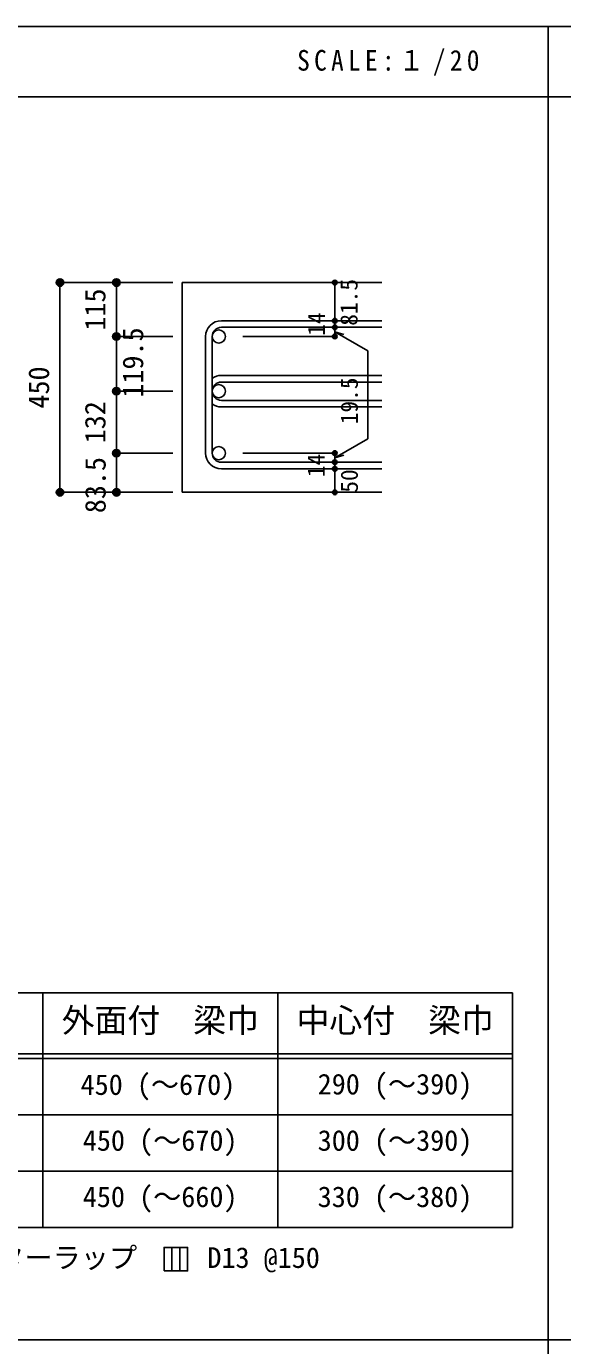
# Model space of a CAD drawing. Units: millimetres at full size, sheet at 1:20. Extents: x -3982 to 3969, y -2797 to 2801.
# Drawn here: x -1860 to -719, y -10 to 2801 of the extents above; entities that cross this region are included whole.
import ezdxf
from ezdxf.enums import TextEntityAlignment as Align

# ---------------------------------------------------------------- set-up
doc = ezdxf.new("R2010")
doc.units = ezdxf.units.MM
doc.header["$LTSCALE"] = 20
doc.header["$PDMODE"] = 32
doc.header["$PDSIZE"] = 10
for name, color, linetype in [('6-1_躯体線', 2, 'Continuous'), ('6-5_梁主筋', 7, 'Continuous'), ('6-6_S.T.P.', 7, 'Continuous'), ('6-7_文字', 7, 'Continuous'), ('6-D_寸法', 4, 'Continuous'), ('6-E_枠', 7, 'Continuous'), ('F-0_枠', 6, 'Continuous')]:
    doc.layers.add(name, color=color, linetype=linetype)
doc.styles.add('ＭＳ ゴシック', font='')
doc.styles.get('ＭＳ ゴシック').set_extended_font_data('MS Gothic')

msp = doc.modelspace()

# ---------------------------------------------------------------- linework, layer by layer
at = {"layer": '6-1_躯体線'}
for p, q in [((-1103.87, 2254.95), (-1528.87, 2254.95)), ((-1528.87, 2254.95), (-1528.87, 1807.96)), ((-1103.87, 1807.96), (-1528.87, 1807.96))]:
    msp.add_line(p, q, dxfattribs=at)
at = {"layer": '6-5_梁主筋', "color": 3}
for centre in [(-1450.87, 2140.03), (-1450.87, 2023.46), (-1450.87, 1891.46)]:
    msp.add_circle(centre, 14, dxfattribs=at)
at = {"layer": '6-6_S.T.P.'}
for p, q in [((-1103.87, 2173.53), (-1445.37, 2173.53)), ((-1478.87, 2140.03), (-1478.87, 1891.46)), ((-1464.87, 2140.03), (-1464.87, 1891.46)), ((-1103.87, 2159.53), (-1445.37, 2159.53)), ((-1103.87, 2056.96), (-1445.37, 2056.96)), ((-1103.87, 2042.96), (-1445.37, 2042.96)), ((-1103.87, 2003.96), (-1445.37, 2003.96)), ((-1103.87, 1989.96), (-1445.37, 1989.96)), ((-1103.87, 1871.96), (-1445.37, 1871.96)), ((-1103.87, 1857.96), (-1445.37, 1857.96))]:
    msp.add_line(p, q, dxfattribs=at)
for centre, radius, start, end in [((-1445.37, 2140.03), 33.5, 90, 180), ((-1445.37, 2140.03), 19.5, 90, 180), ((-1445.37, 2023.46), 33.5, 90, 125.59765), ((-1445.37, 2023.46), 19.5, 90, 180), ((-1445.37, 2023.46), 19.5, 180, 270), ((-1445.37, 2023.46), 33.5, 234.40235, 270), ((-1445.37, 1891.46), 33.5, 180, 270), ((-1445.37, 1891.46), 19.5, 180, 270)]:
    msp.add_arc(centre, radius, start, end, dxfattribs=at)
at = {"layer": '6-7_文字'}
for p, q in [((-1550.61, 199.05), (-1550.61, 149.05)), ((-1533.95, 199.05), (-1533.95, 149.05))]:
    msp.add_line(p, q, dxfattribs=at)
msp.add_lwpolyline([(-1567.28, 149.05), (-1517.28, 149.05), (-1517.28, 199.05), (-1567.28, 199.05)], close=True, dxfattribs=at)
at = {"layer": '6-D_寸法'}
for p, q in [((-1788.87, 2254.95), (-1668.87, 2254.95)), ((-1788.87, 2254.95), (-1668.87, 2254.95)), ((-1788.87, 1807.96), (-1788.87, 2254.95)), ((-1668.87, 2254.95), (-1548.87, 2254.95)), ((-1668.87, 2254.95), (-1668.87, 2140.03)), ((-1668.87, 2254.95), (-1548.87, 2254.95)), ((-1203.87, 2159.53), (-1203.87, 2173.53)), ((-1668.87, 2140.03), (-1548.87, 2140.03)), ((-1668.87, 2140.03), (-1668.87, 2023.46)), ((-1203.87, 2140.03), (-1399.95, 2140.03)), ((-1203.87, 2159.53), (-1203.87, 2140.03)), ((-1203.87, 2149.78), (-1184.55, 2144.6)), ((-1203.87, 2149.78), (-1133.81, 2109.33)), ((-1133.81, 2109.33), (-1133.81, 1922.16)), ((-1668.87, 2023.46), (-1548.87, 2023.46)), ((-1203.87, 1881.71), (-1133.81, 1922.16)), ((-1668.87, 1891.46), (-1548.87, 1891.46)), ((-1668.87, 1891.46), (-1548.87, 1891.46)), ((-1668.87, 1891.46), (-1548.87, 1891.46)), ((-1203.87, 1891.46), (-1399.95, 1891.46)), ((-1203.87, 1871.96), (-1203.87, 1891.46)), ((-1203.87, 1881.71), (-1184.55, 1886.88)), ((-1203.87, 1857.96), (-1203.87, 1871.96)), ((-1203.87, 1807.96), (-1203.87, 1857.96)), ((-1668.87, 1807.96), (-1548.87, 1807.96))]:
    msp.add_line(p, q, dxfattribs=at)
for points in [[(-1788.87, 2254.95), (-1668.87, 2254.95), (-1548.87, 2254.95)], [(-1203.87, 2254.95), (-1203.87, 2173.53), (-1203.87, 2254.95)], [(-1668.87, 2023.46), (-1668.87, 1891.46), (-1548.87, 1891.46)], [(-1788.87, 1807.96), (-1668.87, 1807.96), (-1668.87, 1891.46)]]:
    msp.add_lwpolyline(points, dxfattribs=at)
for centre, radius in [((-1788.87, 2254.95), 8), ((-1788.87, 2254.95), 7.2), ((-1788.87, 2254.95), 6.4), ((-1788.87, 2254.95), 5.6), ((-1788.87, 2254.95), 4.8), ((-1788.87, 2254.95), 4), ((-1788.87, 2254.95), 3.2), ((-1788.87, 2254.95), 2.4), ((-1788.87, 2254.95), 1.6), ((-1788.87, 2254.95), 0.8), ((-1668.87, 2254.95), 8), ((-1668.87, 2254.95), 7.2), ((-1668.87, 2254.95), 6.4), ((-1668.87, 2254.95), 5.6), ((-1668.87, 2254.95), 4.8), ((-1668.87, 2254.95), 4), ((-1668.87, 2254.95), 3.2), ((-1668.87, 2254.95), 2.4), ((-1668.87, 2254.95), 1.6), ((-1668.87, 2254.95), 0.8), ((-1203.87, 2254.95), 4), ((-1203.87, 2254.95), 3.6), ((-1203.87, 2254.95), 3.2), ((-1203.87, 2254.95), 2.8), ((-1203.87, 2254.95), 2.4), ((-1203.87, 2254.95), 2), ((-1203.87, 2254.95), 1.6), ((-1203.87, 2254.95), 1.2), ((-1203.87, 2254.95), 0.8), ((-1203.87, 2254.95), 0.4), ((-1203.87, 2173.53), 4), ((-1203.87, 2173.53), 3.6), ((-1203.87, 2173.53), 3.2), ((-1203.87, 2173.53), 2.8), ((-1203.87, 2173.53), 2.4), ((-1203.87, 2173.53), 2), ((-1203.87, 2173.53), 1.6), ((-1203.87, 2173.53), 1.2), ((-1203.87, 2173.53), 0.8), ((-1203.87, 2173.53), 0.4), ((-1668.87, 2140.03), 8), ((-1668.87, 2140.03), 7.2), ((-1668.87, 2140.03), 6.4), ((-1668.87, 2140.03), 5.6), ((-1668.87, 2140.03), 4.8), ((-1668.87, 2140.03), 4), ((-1668.87, 2140.03), 3.2), ((-1668.87, 2140.03), 2.4), ((-1668.87, 2140.03), 1.6), ((-1668.87, 2140.03), 0.8), ((-1203.87, 2159.53), 4), ((-1203.87, 2140.03), 4), ((-1203.87, 2159.53), 3.6), ((-1203.87, 2140.03), 3.6), ((-1203.87, 2159.53), 3.2), ((-1203.87, 2140.03), 3.2), ((-1203.87, 2159.53), 2.8), ((-1203.87, 2140.03), 2.8), ((-1203.87, 2159.53), 2.4), ((-1203.87, 2140.03), 2.4), ((-1203.87, 2159.53), 2), ((-1203.87, 2140.03), 2), ((-1203.87, 2159.53), 1.6), ((-1203.87, 2140.03), 1.6), ((-1203.87, 2159.53), 1.2), ((-1203.87, 2140.03), 1.2), ((-1203.87, 2159.53), 0.8), ((-1203.87, 2140.03), 0.8), ((-1203.87, 2159.53), 0.4), ((-1203.87, 2140.03), 0.4), ((-1668.87, 2023.46), 8), ((-1668.87, 2023.46), 7.2), ((-1668.87, 2023.46), 6.4), ((-1668.87, 2023.46), 5.6), ((-1668.87, 2023.46), 4.8), ((-1668.87, 2023.46), 4), ((-1668.87, 2023.46), 3.2), ((-1668.87, 2023.46), 2.4), ((-1668.87, 2023.46), 1.6), ((-1668.87, 2023.46), 0.8), ((-1668.87, 1891.46), 8), ((-1668.87, 1891.46), 7.2), ((-1668.87, 1891.46), 6.4), ((-1668.87, 1891.46), 5.6), ((-1668.87, 1891.46), 4.8), ((-1668.87, 1891.46), 4), ((-1668.87, 1891.46), 3.2), ((-1668.87, 1891.46), 2.4), ((-1668.87, 1891.46), 1.6), ((-1668.87, 1891.46), 0.8), ((-1203.87, 1891.46), 4), ((-1203.87, 1891.46), 3.6), ((-1203.87, 1891.46), 3.2), ((-1203.87, 1891.46), 2.8), ((-1203.87, 1891.46), 2.4), ((-1203.87, 1891.46), 2), ((-1203.87, 1891.46), 1.6), ((-1203.87, 1891.46), 1.2), ((-1203.87, 1891.46), 0.8), ((-1203.87, 1891.46), 0.4), ((-1203.87, 1871.96), 4), ((-1203.87, 1857.96), 4), ((-1203.87, 1871.96), 3.6), ((-1203.87, 1857.96), 3.6), ((-1203.87, 1871.96), 3.2), ((-1203.87, 1857.96), 3.2), ((-1203.87, 1871.96), 2.8), ((-1203.87, 1857.96), 2.8), ((-1203.87, 1871.96), 2.4), ((-1203.87, 1857.96), 2.4), ((-1203.87, 1871.96), 2), ((-1203.87, 1857.96), 2), ((-1203.87, 1871.96), 1.6), ((-1203.87, 1857.96), 1.6), ((-1203.87, 1871.96), 1.2), ((-1203.87, 1857.96), 1.2), ((-1203.87, 1871.96), 0.8), ((-1203.87, 1857.96), 0.8), ((-1203.87, 1871.96), 0.4), ((-1203.87, 1857.96), 0.4), ((-1788.87, 1807.96), 8), ((-1788.87, 1807.96), 7.2), ((-1788.87, 1807.96), 6.4), ((-1788.87, 1807.96), 5.6), ((-1788.87, 1807.96), 4.8), ((-1788.87, 1807.96), 4), ((-1788.87, 1807.96), 3.2), ((-1788.87, 1807.96), 2.4), ((-1788.87, 1807.96), 1.6), ((-1788.87, 1807.96), 0.8), ((-1668.87, 1807.96), 8), ((-1668.87, 1807.96), 7.2), ((-1668.87, 1807.96), 6.4), ((-1668.87, 1807.96), 5.6), ((-1668.87, 1807.96), 4.8), ((-1668.87, 1807.96), 4), ((-1668.87, 1807.96), 3.2), ((-1668.87, 1807.96), 2.4), ((-1668.87, 1807.96), 1.6), ((-1668.87, 1807.96), 0.8), ((-1203.87, 1807.96), 4), ((-1203.87, 1807.96), 3.6), ((-1203.87, 1807.96), 3.2), ((-1203.87, 1807.96), 2.8), ((-1203.87, 1807.96), 2.4), ((-1203.87, 1807.96), 2), ((-1203.87, 1807.96), 1.6), ((-1203.87, 1807.96), 1.2), ((-1203.87, 1807.96), 0.8), ((-1203.87, 1807.96), 0.4)]:
    msp.add_circle(centre, radius, dxfattribs=at)
at = {"layer": '6-D_寸法', "color": 7}
for p in [(-1788.87, 2254.95), (-1668.87, 2254.95), (-1203.87, 2254.95), (-1203.87, 2173.53), (-1203.87, 2159.53), (-1668.87, 2140.03), (-1203.87, 2140.03), (-1668.87, 2023.46), (-1668.87, 1891.46), (-1203.87, 1891.46), (-1203.87, 1891.46), (-1203.87, 1891.46), (-1203.87, 1871.96), (-1203.87, 1857.96), (-1788.87, 1807.96), (-1668.87, 1807.96), (-1203.87, 1807.96)]:
    msp.add_point(p, dxfattribs=at)
at = {"layer": '6-E_枠', "color": 3}
for p, q in [((-2267.02, 741.85), (-825.33, 741.85)), ((-825.33, 741.85), (-825.33, 241.85)), ((-2267.02, 241.85), (-825.33, 241.85))]:
    msp.add_line(p, q, dxfattribs=at)
at = {"layer": '6-E_枠'}
for p, q in [((-1825.33, 741.85), (-1825.33, 241.85)), ((-1325.33, 741.85), (-1325.33, 241.85)), ((-2267.02, 611.85), (-825.33, 611.85)), ((-2267.02, 601.85), (-825.33, 601.85)), ((-2267.02, 481.85), (-825.33, 481.85)), ((-2267.02, 361.85), (-825.33, 361.85))]:
    msp.add_line(p, q, dxfattribs=at)
at = {"layer": 'F-0_枠'}
msp.add_line((-3981.92, 2800.77), (3969.4, 2800.77), dxfattribs=at)
at = {"layer": 'F-0_枠', "color": 2}
for p, q in [((-749.76, 2800.77), (-749.76, -2796.83)), ((-3981.92, 2650.77), (2482.4, 2650.77)), ((2482.4, 1.97), (-3981.92, 1.97))]:
    msp.add_line(p, q, dxfattribs=at)

# ---------------------------------------------------------------- texts
at = {"layer": '6-7_文字', "color": 2, "style": 'ＭＳ ゴシック'}
for s, p in [('外面付\u3000梁巾', (-1785.33, 641.85)), ('中心付\u3000梁巾', (-1285.33, 641.85))]:
    msp.add_text(s, height=51.32, dxfattribs=at).set_placement(p, align=Align.BOTTOM_LEFT)
at = {"layer": '6-7_文字', "style": 'ＭＳ ゴシック'}
for s, p in [('450 (～670)', (-1745.02, 510.85)), ('290 (～390)', (-1240.33, 511.85)), ('450 (～670)', (-1740.33, 391.85)), ('300 (～390)', (-1240.33, 391.85)), ('450 (～660)', (-1740.33, 271.85)), ('330 (～380)', (-1240.33, 271.85)), ('※ 基礎梁スターラップ     D13 @150', (-2254.64, 142.13))]:
    msp.add_text(s, height=43.99, dxfattribs=at).set_placement(p, align=Align.BOTTOM_LEFT)
at = {"layer": '6-7_文字', "color": 2, "insert": (-1283.99, 2695.77), "char_height": 43.99, "attachment_point": 7, "style": 'ＭＳ ゴシック'}
msp.add_mtext('\\T1.34;\\W0.9;SCALE:１/20', dxfattribs=at)
at = {"layer": '6-D_寸法', "style": 'ＭＳ ゴシック'}
for s, height, p in [('81.5', 36.66, (-1144.52, 2162.86)), ('115', 43.99, (-1678.87, 2152.49)), ('14', 36.66, (-1213.87, 2141.6)), ('119.5', 43.99, (-1598.55, 2009.76)), ('450', 43.99, (-1798.87, 1986.46)), ('19.5', 36.66, (-1143.81, 1952.95)), ('132', 43.99, (-1678.87, 1912.46)), ('14', 36.66, (-1214.53, 1840.29)), ('83.5', 43.99, (-1678.46, 1763.53)), ('50', 36.66, (-1143.79, 1807.16))]:
    msp.add_text(s, height=height, rotation=90, dxfattribs=at).set_placement(p, align=Align.BOTTOM_LEFT)

doc.saveas('drawing.dxf')
